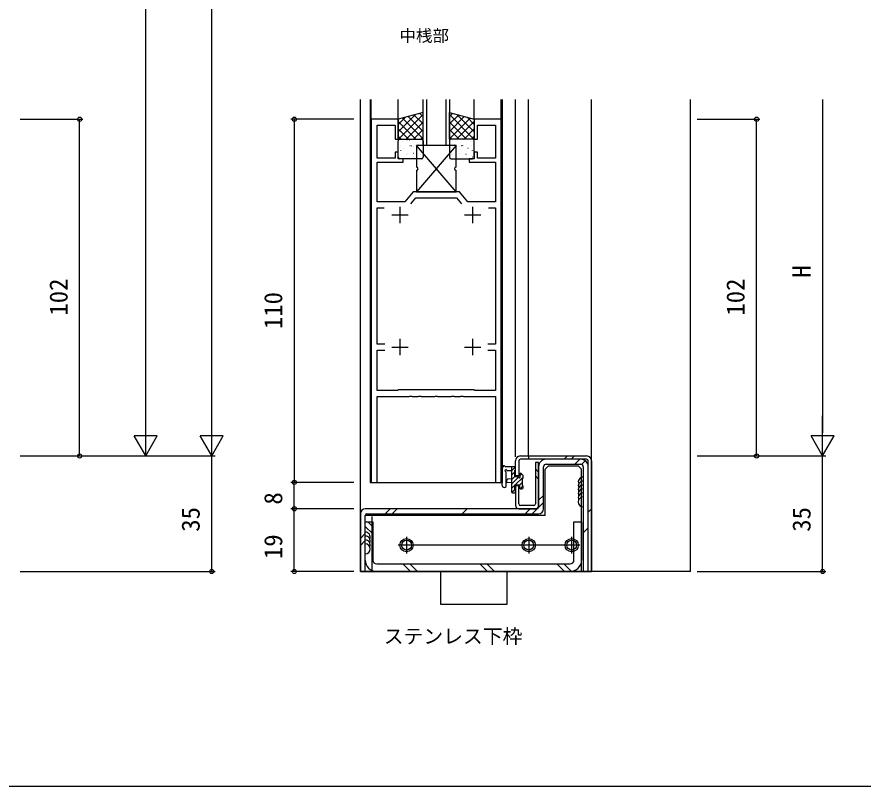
# Model space of a CAD drawing. Units: millimetres, scale not verified. Extents: x -437 to 438, y -344 to 341.
# Drawn here: x -245.7 to 10.6, y -343.7 to -110.7 of the extents above; entities that cross this region are included whole.
import ezdxf
from ezdxf.enums import TextEntityAlignment as Align

# ---------------------------------------------------------------- set-up
doc = ezdxf.new("R2010")
doc.units = ezdxf.units.MM
doc.header["$LTSCALE"] = 2
for name, color, linetype in [('0-1_USER1', 3, 'Continuous'), ('0-2_YKK_11', 7, 'Continuous'), ('0-3_YKK_12', 2, 'Continuous'), ('0-4_YKK_13', 4, 'Continuous'), ('0-6_YKK_D', 6, 'Continuous'), ('0-7_YKK_ZWAK', 7, 'Continuous')]:
    doc.layers.add(name, color=color, linetype=linetype)
doc.styles.add('ＭＳ ゴシック', font='')
doc.styles.get('ＭＳ ゴシック').set_extended_font_data('MS Gothic')

msp = doc.modelspace()

# ---------------------------------------------------------------- linework, layer by layer
at = {"layer": '0-2_YKK_11'}
for p, q in [((-129.7, -168.2), (-129.7, -173.2)), ((-107.7, -168.2), (-107.7, -173.2)), ((-132.2, -170.7), (-127.2, -170.7)), ((-110.2, -170.7), (-105.2, -170.7)), ((-129.7, -208.2), (-129.7, -213.2)), ((-107.7, -208.2), (-107.7, -213.2)), ((-132.2, -210.7), (-127.2, -210.7)), ((-110.2, -210.7), (-105.2, -210.7))]:
    msp.add_line(p, q, dxfattribs=at)
for points in [[(-138.4, -141.7), (-138.4, -251.7), (-136.6, -251.7), (-136.6, -225.7), (-126.908, -225.7), (-126.725, -225.58), (-126.175, -225.58), (-125.992, -225.7), (-124.158, -225.7), (-123.975, -225.58), (-123.425, -225.58), (-123.242, -225.7), (-119.158, -225.7), (-118.975, -225.58), (-118.425, -225.58), (-118.242, -225.7), (-114.158, -225.7), (-113.975, -225.58), (-113.425, -225.58), (-113.242, -225.7), (-111.408, -225.7), (-111.225, -225.58), (-110.675, -225.58), (-110.492, -225.7), (-100.8, -225.7), (-100.8, -251.7), (-99, -251.7), (-99, -141.7), (-107.2, -141.7), (-107.2, -147.7), (-106.2, -147.7), (-106.2, -143.5), (-100.8, -143.5), (-100.8, -153.5), (-106.2, -153.5), (-106.2, -151.7), (-107.2, -151.7), (-107.2, -153.7), (-108.7, -153.7), (-108.7, -154.7)], [(-108.7, -154.7), (-100.8, -154.7), (-100.8, -166.7), (-109.183, -166.7), (-111.7, -163.7), (-125.7, -163.7), (-128.217, -166.7), (-136.6, -166.7), (-136.6, -154.7), (-128.7, -154.7), (-128.7, -153.7), (-130.2, -153.7), (-130.2, -151.7), (-131.2, -151.7), (-131.2, -153.5), (-136.6, -153.5), (-136.6, -143.5), (-131.2, -143.5), (-131.2, -147.7), (-130.2, -147.7), (-130.2, -141.7), (-138.4, -141.7)], [(-126.362, -167.289), (-124.861, -165.5), (-112.539, -165.5), (-111.038, -167.289)], [(-134.271, -209.8), (-136.6, -209.8), (-136.6, -168.5), (-134.502, -168.5)], [(-102.898, -168.5), (-100.8, -168.5), (-100.8, -209.8), (-103.129, -209.8)], [(-103.129, -211.6), (-100.8, -211.6), (-100.8, -223.9), (-107, -223.9), (-107.2, -223.7), (-130.2, -223.7), (-130.4, -223.9), (-136.6, -223.9), (-136.6, -211.6), (-134.271, -211.6)]]:
    msp.add_lwpolyline(points, dxfattribs=at)
at = {"layer": '0-3_YKK_12'}
for p, q in [((-141.7, -278.7), (-141.7, -135.7)), ((-138.7, -135.7), (-138.7, -251.7)), ((-138.4, -163.9), (-138.4, -135.7)), ((-130.2, -141.7), (-130.2, -135.7)), ((-122.699, -149.7), (-122.699, -135.7)), ((-121.699, -135.7), (-121.699, -149.7)), ((-115.699, -149.7), (-115.699, -135.7)), ((-107.2, -141.7), (-107.2, -135.7)), ((-99, -163.5), (-99, -135.7)), ((-98.7, -135.7), (-98.7, -251.7)), ((-94.7, -244), (-94.7, -135.7)), ((-90.8, -243.7), (-90.8, -135.7)), ((-71.7, -278.7), (-71.7, -135.7)), ((-41.7, -278.7), (-41.7, -135.7)), ((-141.7, -278.7), (-141.7, -252)), ((-138.7, -251.7), (-98.7, -251.7)), ((-141.7, -278.7), (-71.7, -278.7)), ((-41.7, -278.7), (-141.7, -278.7))]:
    msp.add_line(p, q, dxfattribs=at)
msp.add_lwpolyline([(-114.699, -135.7), (-114.699, -149.7), (-122.699, -149.7)], dxfattribs=at)
at = {"layer": '0-4_YKK_13'}
for p, q in [((-124.945, -140.299), (-130.199, -145.553)), ((-122.699, -140.298), (-130.101, -147.7)), ((-127.18, -140.895), (-122.699, -145.376)), ((-125.407, -140.422), (-122.699, -143.13)), ((-123.635, -139.95), (-122.699, -140.885)), ((-113.764, -139.95), (-114.7, -140.885)), ((-114.7, -140.298), (-107.298, -147.7)), ((-111.992, -140.422), (-114.7, -143.13)), ((-110.219, -140.895), (-114.7, -145.376)), ((-112.454, -140.299), (-107.2, -145.553)), ((-128.006, -141.115), (-130.199, -143.308)), ((-130.199, -142.366), (-124.865, -147.7)), ((-128.952, -141.367), (-122.699, -147.621)), ((-122.699, -142.543), (-127.856, -147.7)), ((-108.447, -141.367), (-114.7, -147.621)), ((-114.7, -142.543), (-109.543, -147.7)), ((-107.2, -142.366), (-112.534, -147.7)), ((-109.393, -141.115), (-107.2, -143.308)), ((-130.199, -144.611), (-127.11, -147.7)), ((-122.699, -144.788), (-125.611, -147.7)), ((-114.7, -144.788), (-111.788, -147.7)), ((-107.2, -144.611), (-110.289, -147.7)), ((-130.199, -146.856), (-129.355, -147.7)), ((-130.199, -153.2), (-130.199, -148.2)), ((-129.699, -147.7), (-123.199, -147.7)), ((-128.964, -148.321), (-128.921, -148.345)), ((-127.572, -147.795), (-127.565, -147.802)), ((-126.888, -147.888), (-126.844, -147.912)), ((-123.578, -148.24), (-123.571, -148.248)), ((-122.699, -147.033), (-123.366, -147.7)), ((-122.699, -148.2), (-122.699, -153.2)), ((-114.7, -147.033), (-114.033, -147.7)), ((-114.7, -148.2), (-114.7, -153.2)), ((-107.7, -147.7), (-114.2, -147.7)), ((-113.822, -148.24), (-113.828, -148.248)), ((-110.511, -147.888), (-110.555, -147.912)), ((-109.827, -147.795), (-109.834, -147.802)), ((-108.435, -148.321), (-108.478, -148.345)), ((-107.2, -146.856), (-108.044, -147.7)), ((-107.2, -153.2), (-107.2, -148.2)), ((-129.391, -149.777), (-129.385, -149.785)), ((-128.321, -150.512), (-128.278, -150.536)), ((-126.673, -149.667), (-126.627, -149.755)), ((-126.297, -149.778), (-126.253, -149.802)), ((-125.63, -149.962), (-125.624, -149.97)), ((-112.7, -149.7), (-124.7, -163.7)), ((-112.7, -163.7), (-124.7, -149.7)), ((-124.22, -149.346), (-124.176, -149.37)), ((-113.179, -149.346), (-113.223, -149.37)), ((-111.769, -149.962), (-111.775, -149.97)), ((-111.102, -149.778), (-111.146, -149.802)), ((-110.726, -149.667), (-110.772, -149.755)), ((-109.078, -150.512), (-109.122, -150.536)), ((-108.008, -149.777), (-108.015, -149.785)), ((-129.755, -153.136), (-129.711, -153.16)), ((-123.199, -153.7), (-129.699, -153.7)), ((-129.563, -151.192), (-129.516, -151.28)), ((-127.73, -152.402), (-127.686, -152.426)), ((-127.416, -151.982), (-127.41, -151.99)), ((-125.654, -151.97), (-125.61, -151.994)), ((-123.629, -151.236), (-123.585, -151.26)), ((-123.422, -152.428), (-123.415, -152.435)), ((-122.986, -153.427), (-122.942, -153.451)), ((-114.413, -153.427), (-114.457, -153.451)), ((-114.2, -153.7), (-107.7, -153.7)), ((-113.977, -152.428), (-113.984, -152.435)), ((-113.77, -151.236), (-113.814, -151.26)), ((-111.745, -151.97), (-111.789, -151.994)), ((-109.983, -151.982), (-109.989, -151.99)), ((-109.669, -152.402), (-109.713, -152.426)), ((-107.836, -151.192), (-107.883, -151.28)), ((-107.644, -153.136), (-107.688, -153.16)), ((-124.7, -157.2), (-124.7, -163.7)), ((-93.2, -243.7), (-73.2, -243.7)), ((-73.2, -244.7), (-93.2, -244.7)), ((-90.8, -243.7), (-90.8, -244.7)), ((-88.7, -245.7), (-88.7, -258.2)), ((-74.95, -244.7), (-85.45, -244.7)), ((-78.993, -243.7), (-79.993, -244.7)), ((-76.872, -243.7), (-77.872, -244.7)), ((-76.763, -246.2), (-75.263, -244.7)), ((-74.689, -246.247), (-73.595, -245.154)), ((-72.7, -278.7), (-72.7, -245.2)), ((-98.7, -252.678), (-98.7, -247.516)), ((-95, -246.95), (-97.68, -246.95)), ((-97.08, -248.15), (-95.9, -248.15)), ((-95.9, -246.95), (-95.9, -254.55)), ((-94.771, -247.057), (-95.9, -248.186)), ((-94.9, -248.533), (-95.9, -249.533)), ((-94.7, -247.85), (-94.7, -247.25)), ((-87.7, -248.606), (-88.7, -247.606)), ((-87.7, -246.95), (-87.7, -259.2)), ((-86.2, -259.7), (-86.2, -246.95)), ((-85.7, -247.7), (-84.7, -246.7)), ((-85.7, -261.7), (-85.7, -247.7)), ((-85.45, -246.2), (-74.95, -246.2)), ((-84.7, -246.7), (-75.7, -246.7)), ((-75.7, -246.7), (-74.7, -247.7)), ((-74.7, -278.7), (-74.7, -247.7)), ((-97.5, -252.678), (-97.497, -248.717)), ((-95.9, -250.65), (-97.044, -250.752)), ((-94.9, -249.88), (-95.9, -250.88)), ((-93.782, -250.109), (-95.9, -252.227)), ((-92.4, -250.074), (-94.776, -252.45)), ((-93.5, -249.25), (-93.5, -249.589)), ((-92.849, -249.177), (-93.441, -249.768)), ((-92.488, -249.538), (-92.988, -249.038)), ((-92.6, -252.65), (-92.6, -250.55)), ((-92.4, -250.35), (-92.4, -249.75)), ((-87.7, -250.727), (-88.7, -249.727)), ((-95.9, -251.85), (-97.044, -251.748)), ((-94.9, -252.574), (-95.9, -253.574)), ((-92.6, -251.621), (-93.5, -252.521)), ((-92.412, -252.781), (-93.273, -253.641)), ((-93.2, -253.65), (-92.7, -253.65)), ((-92.4, -253.35), (-92.4, -252.85)), ((-94.774, -253.795), (-95.774, -254.795)), ((-95.6, -254.85), (-95, -254.85)), ((-94.7, -254.55), (-94.7, -253.95)), ((-87.7, -257.137), (-86.2, -255.637)), ((-89.2, -258.7), (-93.2, -258.7)), ((-87.704, -259.262), (-86.2, -257.758)), ((-88.2, -259.7), (-140.2, -259.7)), ((-139.7, -261.2), (-87.7, -261.2)), ((-134.189, -261.2), (-132.689, -259.7)), ((-132.068, -261.2), (-130.568, -259.7)), ((-110.855, -261.2), (-109.355, -259.7)), ((-93.7, -259.7), (-88.7, -259.7)), ((-91.763, -261.2), (-90.263, -259.7)), ((-89.642, -261.2), (-88.138, -259.696)), ((-71.7, -259.741), (-72.7, -260.741)), ((-85.7, -261.7), (-140.2, -261.7)), ((-140.2, -278.7), (-140.2, -261.7)), ((-140.2, -278.7), (-140.2, -261.7)), ((-137.9, -265.213), (-139.413, -263.7)), ((-138.2, -262), (-138.2, -278.7)), ((-137.9, -263.7), (-137.9, -275.25)), ((-137.9, -267.336), (-140.2, -265.036)), ((-74.2, -266.972), (-72.7, -265.472)), ((-141.7, -268.711), (-140.2, -267.211)), ((-127.7, -268.2), (-127.7, -273.2)), ((-90.7, -268.2), (-90.7, -273.2)), ((-77.7, -268.2), (-77.7, -273.2)), ((-141.7, -270.832), (-140.2, -269.332)), ((-75.2, -270.7), (-130.2, -270.7)), ((-136.75, -276.4), (-78.15, -276.4)), ((-126.536, -278.7), (-128.836, -276.4)), ((-124.413, -278.7), (-126.713, -276.4)), ((-103.202, -278.7), (-105.502, -276.4)), ((-101.079, -278.7), (-103.379, -276.4)), ((-79.867, -278.7), (-82.167, -276.4)), ((-77.766, -278.679), (-80.044, -276.4)), ((-140.2, -278.7), (-74.7, -278.7)), ((-78.15, -278.7), (-136.75, -278.7))]:
    msp.add_line(p, q, dxfattribs=at)
for points in [[(-122.699, -139.7), (-130.199, -141.7), (-130.199, -147.7), (-122.699, -147.7)], [(-114.7, -139.7), (-107.2, -141.7), (-107.2, -147.7), (-114.7, -147.7)], [(-97.3, -278.7), (-97.3, -288.7), (-117.3, -288.7), (-117.3, -278.7)]]:
    msp.add_lwpolyline(points, close=True, dxfattribs=at)
for points in [[(-112.7, -156.2), (-112.7, -149.7), (-124.7, -149.7), (-124.7, -156.2)], [(-124.7, -163.7), (-112.7, -163.7), (-112.7, -157.2)], [(-93.7, -245.2), (-93.7, -249.7), (-94.7, -249.7), (-94.7, -245.2)], [(-87.7, -258.7), (-87.7, -245.7), (-88.7, -245.7)], [(-71.7, -245.2), (-71.7, -278.7), (-72.7, -278.7)], [(-93.961, -250.05), (-94.9, -250.05), (-94.9, -248.05)], [(-74.2, -246.95), (-74.2, -278.7), (-72.7, -278.7), (-72.7, -246.95)], [(-94.9, -253.75), (-94.9, -252.45), (-93.5, -252.45), (-93.5, -253.35)], [(-93.7, -258.2), (-93.7, -252.7), (-94.7, -252.7), (-94.7, -258.7)], [(-141.7, -261.2), (-141.7, -278.7), (-140.2, -278.7)], [(-140.2, -275.25), (-140.2, -263.7), (-137.9, -263.7)], [(-77, -275.25), (-77, -263.7), (-74.7, -263.7), (-74.7, -275.25)]]:
    msp.add_lwpolyline(points, dxfattribs=at)
for centre, radius in [((-127.7, -270.7), 2), ((-90.7, -270.7), 2), ((-77.7, -270.7), 2), ((-127.7, -270.7), 1.5), ((-90.7, -270.7), 1.5), ((-77.7, -270.7), 1.5)]:
    msp.add_circle(centre, radius, dxfattribs=at)
for centre, radius, start, end in [((-129.699, -148.2), 0.5, 90, 180), ((-123.199, -148.2), 0.5, 0, 90), ((-114.2, -148.2), 0.5, 90, 180), ((-107.7, -148.2), 0.5, 0, 90), ((-129.699, -153.2), 0.5, 180, 270), ((-123.199, -153.2), 0.5, 270, 0), ((-114.2, -153.2), 0.5, 180, 270), ((-107.7, -153.2), 0.5, 270, 0), ((-124.7, -156.7), 0.5, 270, 90), ((-112.7, -156.7), 0.5, 90, 270), ((-93.2, -245.2), 1.5, 90, 180), ((-93.2, -245.2), 0.5, 90, 180), ((-85.45, -246.95), 2.25, 90, 180), ((-74.95, -246.95), 2.25, 0, 90), ((-73.2, -245.2), 1.5, 0, 90), ((-73.2, -245.2), 0.5, 0, 90), ((-98.4, -247.516), 0.3, 130.52878, 180), ((-98.79, -247.06), 0.3, 310.52878, 10.52878), ((-98.2, -246.95), 0.3, 30, 190.52878), ((-97.68, -246.65), 0.3, 210, 270), ((-97.6, -248.15), 0.3, 30, 250.81024), ((-97.797, -248.717), 0.3, 359.95977, 70.81024), ((-97.08, -247.85), 0.3, 210, 270), ((-95, -247.25), 0.3, 0, 90), ((-94.9, -247.85), 0.2, 270, 0), ((-85.45, -246.95), 0.75, 90, 180), ((-74.95, -246.95), 0.75, 0, 90), ((-97, -251.25), 0.5, 95.09207, 264.90793), ((-93.961, -250.35), 0.3, 33.05573, 90), ((-93.5, -250.05), 0.25, 213.05573, 56.94427), ((-93.2, -249.25), 0.3, 45, 180), ((-93.2, -249.589), 0.3, 180, 236.94427), ((-92.6, -250.35), 0.2, 270, 0), ((-92.7, -249.75), 0.3, 0, 45), ((-74.2, -251.6), 1.5, 90, 203.57818), ((-98.1, -252.678), 0.6, 179.95977, 359.95977), ((-93.2, -253.35), 0.3, 180, 270), ((-92.7, -253.35), 0.3, 270, 0), ((-92.6, -252.85), 0.2, 0, 90), ((-74.2, -252.8), 1.5, 90, 203.57818), ((-74.2, -254), 1.5, 90, 203.57818), ((-95.6, -254.55), 0.3, 180, 270), ((-95, -254.55), 0.3, 270, 0), ((-94.9, -253.95), 0.2, 0, 90), ((-74.2, -255.2), 1.5, 90, 203.57818), ((-74.2, -256.4), 1.5, 90, 203.57818), ((-74.2, -257.6), 1.5, 90, 270), ((-93.7, -258.7), 1, 180, 270), ((-93.2, -258.2), 0.5, 180, 270), ((-89.2, -258.2), 0.5, 270, 0), ((-88.7, -258.7), 1, 270, 0), ((-140.2, -261.2), 1.5, 90, 180), ((-139.7, -261.7), 0.5, 90, 180), ((-88.2, -259.2), 0.5, 270, 0), ((-87.7, -259.7), 1.5, 270.00007, 0.00007), ((-87.7, -259.7), 1.5, 270, 0), ((-140.2, -268.25), 1.5, 336.42182, 90), ((-140.2, -269.45), 1.5, 336.42182, 90), ((-140.2, -270.65), 1.5, 336.42182, 90), ((-140.2, -271.85), 1.5, 270, 90), ((-136.75, -275.25), 3.45, 180, 270), ((-136.75, -275.25), 1.15, 180, 270), ((-78.15, -275.25), 1.15, 270, 0), ((-78.15, -275.25), 3.45, 270, 0)]:
    msp.add_arc(centre, radius, start, end, dxfattribs=at)
at = {"layer": '0-6_YKK_D'}
for p, q in [((-186.7, -236.7), (-186.7, 199.3)), ((-206.7, -236.7), (-206.7, 49.3)), ((-1.7, -135.7), (-1.7, -236.7)), ((-244.7, -141.7), (-225.7, -141.7)), ((-226.7, -243.7), (-226.7, -141.7)), ((-143.7, -141.7), (-162.7, -141.7)), ((-161.7, -141.7), (-161.7, -251.7)), ((-39.7, -141.7), (-20.7, -141.7)), ((-21.7, -243.7), (-21.7, -141.7)), ((-206.7, -243.7), (-206.7, -231.576)), ((-186.7, -243.7), (-186.7, -231.576)), ((-1.7, -243.7), (-1.7, -231.576)), ((-206.7, -243.7), (-210.2, -237.638)), ((-203.2, -237.638), (-210.2, -237.638)), ((-206.7, -243.7), (-203.2, -237.638)), ((-186.7, -243.7), (-190.2, -237.638)), ((-183.2, -237.638), (-190.2, -237.638)), ((-186.7, -243.7), (-183.2, -237.638)), ((-1.7, -243.7), (-5.2, -237.638)), ((1.8, -237.638), (-5.2, -237.638)), ((-1.7, -243.7), (1.8, -237.638)), ((-244.7, -243.7), (-205.7, -243.7)), ((-244.7, -243.7), (-225.7, -243.7)), ((-244.7, -243.7), (-185.7, -243.7)), ((-244.7, -243.7), (-185.7, -243.7)), ((-186.7, -278.7), (-186.7, -243.7)), ((-39.7, -243.7), (-0.7, -243.7)), ((-39.7, -243.7), (-0.7, -243.7)), ((-39.7, -243.7), (-20.7, -243.7)), ((-1.7, -278.7), (-1.7, -243.7)), ((-143.7, -251.7), (-162.7, -251.7)), ((-143.7, -251.7), (-162.7, -251.7)), ((-161.7, -259.7), (-161.7, -251.7)), ((-143.7, -259.7), (-162.7, -259.7)), ((-143.7, -259.7), (-162.7, -259.7)), ((-161.7, -278.7), (-161.7, -259.7)), ((-244.7, -278.7), (-185.7, -278.7)), ((-143.7, -278.7), (-162.7, -278.7)), ((-39.7, -278.7), (-0.7, -278.7))]:
    msp.add_line(p, q, dxfattribs=at)
for centre in [(-226.7, -141.7), (-161.7, -141.7), (-21.7, -141.7), (-226.7, -243.7), (-21.7, -243.7), (-161.7, -251.7), (-161.7, -251.7), (-161.7, -259.7), (-161.7, -259.7), (-186.7, -278.7), (-161.7, -278.7), (-1.7, -278.7)]:
    msp.add_circle(centre, 0.637, dxfattribs=at)
at = {"layer": '0-7_YKK_ZWAK'}
msp.add_lwpolyline([(-436.7, -343.7), (438.3, -343.7), (438.3, 306.3)], dxfattribs=at)

# ---------------------------------------------------------------- texts
at = {"layer": '0-1_USER1', "style": 'ＭＳ ゴシック'}
for s, height, p in [('中桟部', 3.666, (-129.851, -119.328)), ('ステンレス下枠', 4.399, (-134.62, -301.836))]:
    msp.add_text(s, height=height, dxfattribs=at).set_placement(p, align=Align.BOTTOM_LEFT)
at = {"layer": '0-6_YKK_D', "style": 'ＭＳ ゴシック'}
for s, p in [('H', (-3.7, -189.694)), ('102', (-228.7, -201.18)), ('102', (-23.7, -201.18)), ('110', (-163.7, -205.265)), ('8', (-163.7, -258.427)), ('35', (-188.7, -266.655)), ('35', (-3.7, -266.655)), ('19', (-163.7, -274.932))]:
    msp.add_text(s, height=5.499, rotation=90, dxfattribs=at).set_placement(p, align=Align.BOTTOM_LEFT)

doc.saveas('drawing.dxf')
